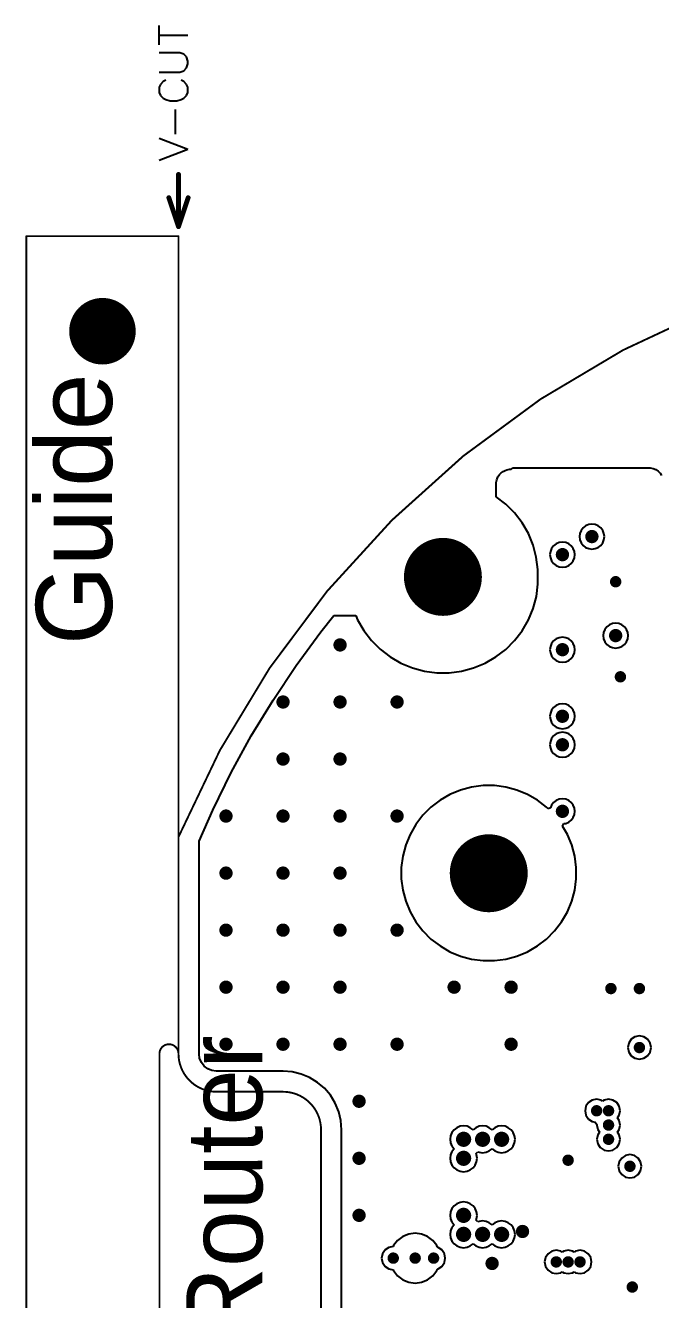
# Model space of a CAD drawing. Header units: millimetres. Extents: x 194 to 375, y 175 to 317.
# Drawn here: x 198.4 to 231.9, y 249.6 to 316.6 of the extents above; entities that cross this region are included whole.
import ezdxf

# ---------------------------------------------------------------- set-up
doc = ezdxf.new("R2010")
doc.units = ezdxf.units.MM
for name, color, linetype in [('Mechanical20', 56, 'Continuous'), ('MidLayer1', 16, 'Continuous'), ('PadHoleLayer', 156, 'Continuous'), ('ViaHoleLayer', 16, 'Continuous')]:
    doc.layers.add(name, color=color, linetype=linetype)

# ---------------------------------------------------------------- blocks, each defined once
blk = doc.blocks.new('SMTSOB_M3_2_BOT_B_161')
at = {"layer": 'MidLayer1', "const_width": 2.05}
blk.add_lwpolyline([(-1.025, 0.008, 1), (1.025, 0.008, 1)], format="xyb", close=True, dxfattribs=at)
at = {"layer": 'PadHoleLayer', "const_width": 2.05}
blk.add_lwpolyline([(-1.025, 0.008, 1), (1.025, 0.008, 1)], format="xyb", close=True, dxfattribs=at)
blk = doc.blocks.new('NTH4_1_174')
at = {"layer": 'MidLayer1', "const_width": 2.05}
blk.add_lwpolyline([(-1.025, -0.008, 1), (1.025, -0.008, 1)], format="xyb", close=True, dxfattribs=at)
at = {"layer": 'PadHoleLayer', "const_width": 2.05}
blk.add_lwpolyline([(-1.025, -0.008, 1), (1.025, -0.008, 1)], format="xyb", close=True, dxfattribs=at)

msp = doc.modelspace()

# ---------------------------------------------------------------- linework, layer by layer
at = {"layer": 'Mechanical20'}
for p, q in [((205.476, 315.566), (205.476, 316.581)), ((205.476, 316.074), (207, 316.074)), ((206.565, 315.145), (205.476, 315.145)), ((206.782, 315.072), (206.565, 315.145)), ((206.927, 314.927), (206.782, 315.072)), ((206.782, 314.202), (206.927, 314.347)), ((207, 314.71), (206.927, 314.927)), ((206.927, 314.347), (207, 314.564)), ((207, 314.564), (207, 314.71)), ((205.476, 314.129), (206.565, 314.129)), ((205.694, 313.628), (205.549, 313.483)), ((205.839, 313.701), (205.694, 313.628)), ((206.565, 314.129), (206.782, 314.202)), ((206.782, 313.628), (206.637, 313.701)), ((206.927, 313.483), (206.782, 313.628)), ((205.549, 313.483), (205.476, 313.338)), ((205.476, 313.338), (205.476, 313.048)), ((205.476, 313.048), (205.549, 312.903)), ((207, 313.338), (206.927, 313.483)), ((206.927, 312.903), (207, 313.048)), ((207, 313.048), (207, 313.338)), ((205.549, 312.903), (205.694, 312.758)), ((205.694, 312.758), (205.839, 312.685)), ((205.839, 312.685), (206.057, 312.613)), ((206.057, 312.613), (206.42, 312.613)), ((206.42, 312.613), (206.637, 312.685)), ((206.637, 312.685), (206.782, 312.758)), ((206.782, 312.758), (206.927, 312.903)), ((206.347, 310.857), (206.347, 312.163)), ((205.476, 310.661), (207, 310.08)), ((205.476, 309.5), (207, 310.08))]:
    msp.add_line(p, q, dxfattribs=at)
for points, const_width in [([(206.5, 307.75), (206.5, 308.75)], 0.254), ([(205.992, 307.524), (206.5, 306)], 0.254), ([(206.5, 306), (206.5, 307.75)], 0.254), ([(206.5, 306), (207.008, 307.524)], 0.254), ([(198.5, 305.5), (206.5, 305.5)], 0.1), ([(198.5, 206.5), (198.5, 305.5)], 0.1), ([(206.5, 263.25), (206.5, 305.5)], 0.1), ([(206.5, 262.5), (206.5, 273.9)], 0.1), ([(205.5, 243.75), (205.5, 262.5)], 0.1), ([(208.5, 260.5), (212, 260.5)], 0.1), ([(214, 247.5), (214, 258.5)], 0.1)]:
    msp.add_lwpolyline(points, dxfattribs=dict(at, const_width=const_width))
for points, const_width in [([(206.437, 308.75, 1), (206.564, 308.75, 1)], 0.127), ([(205.929, 307.524, 1), (206.056, 307.524, 1)], 0.127), ([(206.437, 307.75, 1), (206.564, 307.75, 1)], 0.127), ([(206.437, 307.75, 1), (206.564, 307.75, 1)], 0.127), ([(206.945, 307.524, 1), (207.072, 307.524, 1)], 0.127), ([(206.437, 306, 1), (206.564, 306, 1)], 0.127), ([(206.437, 306, 1), (206.564, 306, 1)], 0.127), ([(206.437, 306, 1), (206.564, 306, 1)], 0.127), ([(198.475, 305.5, 1), (198.525, 305.5, 1)], 0.05), ([(198.475, 305.5, 1), (198.525, 305.5, 1)], 0.05), ([(206.475, 305.5, 1), (206.525, 305.5, 1)], 0.05), ([(206.475, 305.5, 1), (206.525, 305.5, 1)], 0.05), ([(206.475, 273.9, 1), (206.525, 273.9, 1)], 0.05), ([(206.475, 273.9, 1), (206.525, 273.9, 1)], 0.05), ([(205.975, 263, 1), (206.025, 263, 1)], 0.05), ([(205.975, 263, 1), (206.025, 263, 1)], 0.05), ([(206.475, 263.25, 1), (206.525, 263.25, 1)], 0.05), ([(205.475, 262.5, 1), (205.525, 262.5, 1)], 0.05), ([(205.475, 262.5, 1), (205.525, 262.5, 1)], 0.05), ([(206.475, 262.5, 1), (206.525, 262.5, 1)], 0.05), ([(206.475, 262.5, 1), (206.525, 262.5, 1)], 0.05), ([(206.475, 262.5, 1), (206.525, 262.5, 1)], 0.05), ([(208.475, 260.5, 1), (208.525, 260.5, 1)], 0.05), ([(208.475, 260.5, 1), (208.525, 260.5, 1)], 0.05), ([(211.975, 260.5, 1), (212.025, 260.5, 1)], 0.05), ([(211.975, 260.5, 1), (212.025, 260.5, 1)], 0.05), ([(213.975, 258.5, 1), (214.025, 258.5, 1)], 0.05), ([(213.975, 258.5, 1), (214.025, 258.5, 1)], 0.05)]:
    msp.add_lwpolyline(points, format="xyb", close=True, dxfattribs=dict(at, const_width=const_width))
at = {"layer": 'Mechanical20', "const_width": 0.1}
for points in [[(206.5, 273.9, -0.633005), (299.5, 278.125)], [(205.5, 262.5, -0.414214), (206, 263)], [(206, 263, -0.414214), (206.5, 262.5)], [(208.5, 260.5, -0.414214), (206.5, 262.5)], [(212, 260.5, -0.414214), (214, 258.5)]]:
    msp.add_lwpolyline(points, format="xyb", dxfattribs=at)
at = {"layer": 'MidLayer1'}
for p, q in [((223.247, 292.691), (223.306, 292.834)), ((223.306, 292.834), (223.391, 292.962)), ((223.391, 292.962), (223.483, 293.054)), ((223.483, 293.054), (223.578, 293.123)), ((223.578, 293.123), (223.683, 293.18)), ((223.578, 293.123), (223.578, 293.123)), ((223.683, 293.18), (223.771, 293.216)), ((223.771, 293.216), (223.923, 293.246)), ((223.923, 293.246), (224, 293.25)), ((224, 293.25), (224.103, 293.309)), ((224, 293.25), (224, 293.25)), ((224.103, 293.309), (231.25, 293.309)), ((231.25, 293.309), (231.324, 293.309)), ((231.324, 293.309), (231.469, 293.28)), ((231.469, 293.28), (231.605, 293.224)), ((231.605, 293.224), (231.728, 293.142)), ((231.728, 293.142), (231.833, 293.037)), ((231.833, 293.037), (231.915, 292.915)), ((223.213, 292.463), (223.217, 292.54)), ((223.213, 291.791), (223.213, 292.463)), ((223.217, 292.54), (223.247, 292.691)), ((223.715, 291.405), (223.213, 291.791)), ((224.179, 290.941), (223.715, 291.405)), ((224.578, 290.421), (224.179, 290.941)), ((224.906, 289.854), (224.578, 290.421)), ((227.786, 290.164), (227.682, 290.028)), ((227.922, 290.268), (227.786, 290.164)), ((228.08, 290.333), (227.922, 290.268)), ((228.25, 290.356), (228.08, 290.333)), ((228.42, 290.333), (228.25, 290.356)), ((228.578, 290.268), (228.42, 290.333)), ((228.714, 290.164), (228.578, 290.268)), ((228.818, 290.028), (228.714, 290.164)), ((225.157, 289.248), (224.906, 289.854)), ((227.617, 289.87), (227.594, 289.7)), ((227.594, 289.7), (227.617, 289.53)), ((227.682, 290.028), (227.617, 289.87)), ((227.617, 289.53), (227.682, 289.372)), ((228.883, 289.87), (228.818, 290.028)), ((228.818, 289.372), (228.883, 289.53)), ((228.906, 289.7), (228.883, 289.87)), ((228.883, 289.53), (228.906, 289.7)), ((225.326, 288.615), (225.157, 289.248)), ((226.067, 288.92), (226.044, 288.75)), ((226.132, 289.078), (226.067, 288.92)), ((226.236, 289.214), (226.132, 289.078)), ((226.372, 289.318), (226.236, 289.214)), ((226.53, 289.383), (226.372, 289.318)), ((226.7, 289.406), (226.53, 289.383)), ((226.87, 289.383), (226.7, 289.406)), ((227.028, 289.318), (226.87, 289.383)), ((227.164, 289.214), (227.028, 289.318)), ((227.268, 289.078), (227.164, 289.214)), ((227.333, 288.92), (227.268, 289.078)), ((227.356, 288.75), (227.333, 288.92)), ((227.682, 289.372), (227.786, 289.236)), ((227.786, 289.236), (227.922, 289.132)), ((227.922, 289.132), (228.08, 289.067)), ((228.08, 289.067), (228.25, 289.044)), ((228.25, 289.044), (228.42, 289.067)), ((228.42, 289.067), (228.578, 289.132)), ((228.578, 289.132), (228.714, 289.236)), ((228.714, 289.236), (228.818, 289.372)), ((225.412, 287.965), (225.326, 288.615)), ((226.044, 288.75), (226.067, 288.58)), ((226.067, 288.58), (226.132, 288.422)), ((226.132, 288.422), (226.236, 288.286)), ((226.236, 288.286), (226.372, 288.182)), ((226.372, 288.182), (226.53, 288.117)), ((226.87, 288.117), (227.028, 288.182)), ((227.028, 288.182), (227.164, 288.286)), ((227.164, 288.286), (227.268, 288.422)), ((227.268, 288.422), (227.333, 288.58)), ((227.333, 288.58), (227.356, 288.75)), ((225.412, 287.203), (225.412, 287.965)), ((226.53, 288.117), (226.7, 288.094)), ((226.7, 288.094), (226.87, 288.117)), ((225.327, 286.554), (225.412, 287.203)), ((225.157, 285.922), (225.327, 286.554)), ((213.996, 284.696), (214.68, 285.549)), ((214.68, 285.549), (215.827, 285.549)), ((215.827, 285.549), (215.919, 285.326)), ((224.907, 285.317), (225.157, 285.922)), ((215.919, 285.326), (216.247, 284.758)), ((224.58, 284.751), (224.907, 285.317)), ((228.932, 284.819), (228.867, 284.661)), ((229.036, 284.955), (228.932, 284.819)), ((229.172, 285.059), (229.036, 284.955)), ((229.33, 285.124), (229.172, 285.059)), ((229.5, 285.147), (229.33, 285.124)), ((229.67, 285.124), (229.5, 285.147)), ((229.828, 285.059), (229.67, 285.124)), ((229.964, 284.955), (229.828, 285.059)), ((230.068, 284.819), (229.964, 284.955)), ((230.133, 284.661), (230.068, 284.819)), ((212.695, 282.922), (213.996, 284.696)), ((216.247, 284.758), (216.647, 284.237)), ((216.647, 284.237), (217.111, 283.773)), ((223.719, 283.769), (224.181, 284.231)), ((224.181, 284.231), (224.58, 284.751)), ((226.236, 284.214), (226.132, 284.078)), ((226.372, 284.318), (226.236, 284.214)), ((226.53, 284.383), (226.372, 284.318)), ((226.7, 284.406), (226.53, 284.383)), ((226.87, 284.383), (226.7, 284.406)), ((227.028, 284.318), (226.87, 284.383)), ((227.164, 284.214), (227.028, 284.318)), ((227.268, 284.078), (227.164, 284.214)), ((228.867, 284.661), (228.844, 284.491)), ((228.844, 284.491), (228.867, 284.321)), ((228.867, 284.321), (228.932, 284.163)), ((228.932, 284.163), (229.036, 284.027)), ((229.964, 284.027), (230.068, 284.163)), ((230.068, 284.163), (230.133, 284.321)), ((230.156, 284.491), (230.133, 284.661)), ((230.133, 284.321), (230.156, 284.491)), ((217.111, 283.773), (217.632, 283.373)), ((223.199, 283.37), (223.719, 283.769)), ((226.067, 283.92), (226.044, 283.75)), ((226.044, 283.75), (226.067, 283.58)), ((226.132, 284.078), (226.067, 283.92)), ((226.067, 283.58), (226.132, 283.422)), ((227.333, 283.92), (227.268, 284.078)), ((227.268, 283.422), (227.333, 283.58)), ((227.356, 283.75), (227.333, 283.92)), ((227.333, 283.58), (227.356, 283.75)), ((229.036, 284.027), (229.172, 283.923)), ((229.172, 283.923), (229.33, 283.858)), ((229.33, 283.858), (229.5, 283.835)), ((229.5, 283.835), (229.67, 283.858)), ((229.67, 283.858), (229.828, 283.923)), ((229.828, 283.923), (229.964, 284.027)), ((211.473, 281.093), (212.695, 282.922)), ((217.632, 283.373), (218.2, 283.045)), ((218.2, 283.045), (218.807, 282.794)), ((218.807, 282.794), (219.441, 282.624)), ((221.396, 282.623), (222.028, 282.793)), ((222.028, 282.793), (222.633, 283.043)), ((222.633, 283.043), (223.199, 283.37)), ((226.132, 283.422), (226.236, 283.286)), ((226.236, 283.286), (226.372, 283.182)), ((226.372, 283.182), (226.53, 283.117)), ((226.53, 283.117), (226.7, 283.094)), ((226.7, 283.094), (226.87, 283.117)), ((226.87, 283.117), (227.028, 283.182)), ((227.028, 283.182), (227.164, 283.286)), ((227.164, 283.286), (227.268, 283.422)), ((219.441, 282.624), (220.092, 282.538)), ((220.092, 282.538), (220.747, 282.538)), ((220.747, 282.538), (221.396, 282.623)), ((210.331, 279.212), (211.473, 281.093)), ((226.372, 280.818), (226.236, 280.714)), ((226.53, 280.883), (226.372, 280.818)), ((226.7, 280.906), (226.53, 280.883)), ((226.87, 280.883), (226.7, 280.906)), ((227.028, 280.818), (226.87, 280.883)), ((227.164, 280.714), (227.028, 280.818)), ((226.067, 280.42), (226.044, 280.25)), ((226.044, 280.25), (226.067, 280.08)), ((226.132, 280.578), (226.067, 280.42)), ((226.236, 280.714), (226.132, 280.578)), ((227.268, 280.578), (227.164, 280.714)), ((227.333, 280.42), (227.268, 280.578)), ((227.356, 280.25), (227.333, 280.42)), ((227.333, 280.08), (227.356, 280.25)), ((226.067, 280.08), (226.132, 279.922)), ((226.132, 279.922), (226.236, 279.786)), ((226.236, 279.786), (226.372, 279.682)), ((226.372, 279.682), (226.53, 279.617)), ((226.53, 279.617), (226.7, 279.594)), ((226.7, 279.594), (226.87, 279.617)), ((226.87, 279.617), (227.028, 279.682)), ((227.028, 279.682), (227.164, 279.786)), ((227.164, 279.786), (227.268, 279.922)), ((227.268, 279.922), (227.333, 280.08)), ((209.273, 277.284), (210.331, 279.212)), ((226.067, 278.92), (226.044, 278.75)), ((226.132, 279.078), (226.067, 278.92)), ((226.236, 279.214), (226.132, 279.078)), ((226.372, 279.318), (226.236, 279.214)), ((226.53, 279.383), (226.372, 279.318)), ((226.7, 279.406), (226.53, 279.383)), ((226.87, 279.383), (226.7, 279.406)), ((227.028, 279.318), (226.87, 279.383)), ((227.164, 279.214), (227.028, 279.318)), ((227.268, 279.078), (227.164, 279.214)), ((227.333, 278.92), (227.268, 279.078)), ((227.356, 278.75), (227.333, 278.92)), ((226.044, 278.75), (226.067, 278.58)), ((226.067, 278.58), (226.132, 278.422)), ((226.132, 278.422), (226.236, 278.286)), ((226.236, 278.286), (226.372, 278.182)), ((226.372, 278.182), (226.53, 278.117)), ((226.53, 278.117), (226.7, 278.094)), ((226.7, 278.094), (226.87, 278.117)), ((226.87, 278.117), (227.028, 278.182)), ((227.028, 278.182), (227.164, 278.286)), ((227.164, 278.286), (227.268, 278.422)), ((227.268, 278.422), (227.333, 278.58)), ((227.333, 278.58), (227.356, 278.75)), ((208.3, 275.31), (209.273, 277.284)), ((220.784, 276.134), (220.262, 275.833)), ((221.341, 276.365), (220.784, 276.134)), ((221.924, 276.521), (221.341, 276.365)), ((222.522, 276.6), (221.924, 276.521)), ((223.125, 276.6), (222.522, 276.6)), ((223.722, 276.521), (223.125, 276.6)), ((224.305, 276.365), (223.722, 276.521)), ((224.862, 276.134), (224.305, 276.365)), ((225.384, 275.833), (224.862, 276.134)), ((219.784, 275.466), (219.357, 275.039)), ((220.262, 275.833), (219.784, 275.466)), ((225.863, 275.466), (225.384, 275.833)), ((225.949, 275.38), (225.863, 275.466)), ((226.073, 275.435), (225.956, 275.382)), ((226.132, 275.578), (226.073, 275.435)), ((226.236, 275.714), (226.132, 275.578)), ((226.372, 275.818), (226.236, 275.714)), ((226.53, 275.883), (226.372, 275.818)), ((226.7, 275.906), (226.53, 275.883)), ((226.87, 275.883), (226.7, 275.906)), ((227.028, 275.818), (226.87, 275.883)), ((227.164, 275.714), (227.028, 275.818)), ((227.268, 275.578), (227.164, 275.714)), ((227.333, 275.42), (227.268, 275.578)), ((227.356, 275.25), (227.333, 275.42)), ((207.584, 273.683), (208.3, 275.31)), ((219.357, 275.039), (218.99, 274.561)), ((225.956, 275.382), (225.949, 275.38)), ((227.028, 274.682), (227.164, 274.786)), ((227.164, 274.786), (227.268, 274.922)), ((227.268, 274.922), (227.333, 275.08)), ((227.333, 275.08), (227.356, 275.25)), ((218.99, 274.561), (218.689, 274.039)), ((226.708, 274.471), (226.778, 274.605)), ((226.958, 274.039), (226.708, 274.471)), ((226.778, 274.605), (226.87, 274.617)), ((226.87, 274.617), (227.028, 274.682)), ((207.584, 262.5), (207.584, 273.683)), ((218.458, 273.482), (218.302, 272.899)), ((218.689, 274.039), (218.458, 273.482)), ((227.188, 273.482), (226.958, 274.039)), ((227.344, 272.899), (227.188, 273.482)), ((218.302, 272.899), (218.223, 272.301)), ((227.423, 272.301), (227.344, 272.899)), ((218.223, 272.301), (218.223, 271.698)), ((227.423, 271.698), (227.423, 272.301)), ((218.223, 271.698), (218.302, 271.101)), ((227.344, 271.101), (227.423, 271.698)), ((218.302, 271.101), (218.458, 270.518)), ((227.188, 270.518), (227.344, 271.101)), ((218.458, 270.518), (218.689, 269.961)), ((226.958, 269.961), (227.188, 270.518)), ((218.689, 269.961), (218.99, 269.439)), ((218.99, 269.439), (219.357, 268.96)), ((226.289, 268.96), (226.656, 269.439)), ((226.656, 269.439), (226.958, 269.961)), ((219.357, 268.96), (219.784, 268.534)), ((225.863, 268.534), (226.289, 268.96)), ((219.784, 268.534), (220.262, 268.167)), ((220.262, 268.167), (220.784, 267.866)), ((224.862, 267.866), (225.384, 268.167)), ((225.384, 268.167), (225.863, 268.534)), ((220.784, 267.866), (221.341, 267.635)), ((221.341, 267.635), (221.924, 267.479)), ((221.924, 267.479), (222.522, 267.4)), ((222.522, 267.4), (223.125, 267.4)), ((223.125, 267.4), (223.722, 267.479)), ((223.722, 267.479), (224.305, 267.635)), ((224.305, 267.635), (224.862, 267.866)), ((230.516, 263.39), (230.317, 263.258)), ((230.75, 263.437), (230.516, 263.39)), ((230.984, 263.39), (230.75, 263.437)), ((231.183, 263.258), (230.984, 263.39)), ((230.185, 263.059), (230.138, 262.825)), ((230.138, 262.825), (230.185, 262.591)), ((230.317, 263.258), (230.185, 263.059)), ((231.315, 263.059), (231.183, 263.258)), ((231.362, 262.825), (231.315, 263.059)), ((231.315, 262.591), (231.362, 262.825)), ((207.582, 262.483), (207.584, 262.5)), ((207.611, 262.262), (207.582, 262.483)), ((207.703, 262.04), (207.611, 262.262)), ((207.849, 261.849), (207.703, 262.04)), ((230.185, 262.591), (230.317, 262.393)), ((230.317, 262.393), (230.516, 262.26)), ((230.516, 262.26), (230.75, 262.213)), ((230.75, 262.213), (230.984, 262.26)), ((230.984, 262.26), (231.183, 262.393)), ((231.183, 262.393), (231.315, 262.591)), ((208.04, 261.703), (207.849, 261.849)), ((208.262, 261.611), (208.04, 261.703)), ((208.483, 261.582), (208.262, 261.611)), ((208.5, 261.584), (208.483, 261.582)), ((212, 261.584), (208.5, 261.584)), ((212.483, 261.547), (212, 261.585)), ((212, 261.585), (212, 261.584)), ((212, 261.584), (212, 261.584)), ((212.953, 261.434), (212.483, 261.547)), ((213.4, 261.248), (212.953, 261.434)), ((213.813, 260.995), (213.4, 261.248)), ((214.181, 260.681), (213.813, 260.995)), ((214.495, 260.313), (214.181, 260.681)), ((214.748, 259.9), (214.495, 260.313)), ((228.266, 260.065), (228.067, 259.933)), ((228.5, 260.112), (228.266, 260.065)), ((228.734, 260.065), (228.5, 260.112)), ((228.813, 260.013), (228.734, 260.065)), ((228.891, 260.065), (228.813, 260.013)), ((229.125, 260.112), (228.891, 260.065)), ((229.359, 260.065), (229.125, 260.112)), ((229.558, 259.933), (229.359, 260.065)), ((214.934, 259.453), (214.748, 259.9)), ((215.047, 258.983), (214.934, 259.453)), ((227.935, 259.734), (227.888, 259.5)), ((227.888, 259.5), (227.935, 259.266)), ((228.067, 259.933), (227.935, 259.734)), ((229.69, 259.734), (229.558, 259.933)), ((229.737, 259.5), (229.69, 259.734)), ((229.69, 259.266), (229.737, 259.5)), ((215.085, 258.5), (215.047, 258.983)), ((221.317, 258.682), (221.147, 258.611)), ((221.5, 258.706), (221.317, 258.682)), ((221.683, 258.682), (221.5, 258.706)), ((221.853, 258.611), (221.683, 258.682)), ((222.317, 258.682), (222.147, 258.611)), ((222.5, 258.706), (222.317, 258.682)), ((222.683, 258.682), (222.5, 258.706)), ((222.853, 258.611), (222.683, 258.682)), ((223.317, 258.682), (223.147, 258.611)), ((223.5, 258.706), (223.317, 258.682)), ((223.683, 258.682), (223.5, 258.706)), ((223.853, 258.611), (223.683, 258.682)), ((227.935, 259.266), (228.067, 259.067)), ((228.067, 259.067), (228.266, 258.935)), ((228.266, 258.935), (228.415, 258.905)), ((228.415, 258.905), (228.518, 258.772)), ((228.518, 258.772), (228.513, 258.75)), ((228.513, 258.75), (228.56, 258.516)), ((229.596, 259.125), (229.69, 259.266)), ((229.69, 258.984), (229.596, 259.125)), ((229.737, 258.75), (229.69, 258.984)), ((229.69, 258.516), (229.737, 258.75)), ((215.084, 247.501), (215.084, 258.5)), ((215.084, 258.5), (215.085, 258.5)), ((220.818, 258.183), (220.794, 258)), ((220.794, 258), (220.818, 257.817)), ((220.889, 258.353), (220.818, 258.183)), ((221.001, 258.499), (220.889, 258.353)), ((221.147, 258.611), (221.001, 258.499)), ((221.999, 258.499), (221.853, 258.611)), ((222.001, 258.499), (221.999, 258.499)), ((222.147, 258.611), (222.001, 258.499)), ((222.999, 258.499), (222.853, 258.611)), ((223.001, 258.499), (222.999, 258.499)), ((223.147, 258.611), (223.001, 258.499)), ((223.999, 258.499), (223.853, 258.611)), ((224.111, 258.353), (223.999, 258.499)), ((224.182, 258.183), (224.111, 258.353)), ((224.206, 258), (224.182, 258.183)), ((224.182, 257.817), (224.206, 258)), ((228.56, 258.234), (228.513, 258)), ((228.513, 258), (228.56, 257.766)), ((228.56, 258.516), (228.654, 258.375)), ((228.654, 258.375), (228.56, 258.234)), ((229.596, 258.375), (229.69, 258.516)), ((229.69, 258.234), (229.596, 258.375)), ((229.737, 258), (229.69, 258.234)), ((229.69, 257.766), (229.737, 258)), ((220.818, 257.817), (220.889, 257.647)), ((220.889, 257.353), (220.818, 257.183)), ((220.889, 257.647), (220.924, 257.601)), ((220.924, 257.399), (220.889, 257.353)), ((220.924, 257.601), (221, 257.5)), ((221, 257.5), (220.924, 257.399)), ((222.155, 257.248), (222.252, 257.345)), ((222.252, 257.345), (222.317, 257.318)), ((222.317, 257.318), (222.5, 257.294)), ((222.5, 257.294), (222.683, 257.318)), ((222.683, 257.318), (222.853, 257.389)), ((222.853, 257.389), (222.999, 257.501)), ((222.999, 257.501), (223.001, 257.501)), ((223.001, 257.501), (223.147, 257.389)), ((223.147, 257.389), (223.317, 257.318)), ((223.317, 257.318), (223.5, 257.294)), ((223.5, 257.294), (223.683, 257.318)), ((223.683, 257.318), (223.853, 257.389)), ((223.853, 257.389), (223.999, 257.501)), ((223.999, 257.501), (224.111, 257.647)), ((224.111, 257.647), (224.182, 257.817)), ((228.56, 257.766), (228.692, 257.567)), ((228.692, 257.567), (228.891, 257.435)), ((228.891, 257.435), (229.125, 257.388)), ((229.125, 257.388), (229.359, 257.435)), ((229.359, 257.435), (229.558, 257.567)), ((229.558, 257.567), (229.69, 257.766)), ((220.818, 257.183), (220.794, 257)), ((220.794, 257), (220.818, 256.817)), ((220.818, 256.817), (220.889, 256.647)), ((220.889, 256.647), (221.001, 256.501)), ((221.999, 256.501), (222.111, 256.647)), ((222.111, 256.647), (222.182, 256.817)), ((222.182, 257.183), (222.155, 257.248)), ((222.206, 257), (222.182, 257.183)), ((222.182, 256.817), (222.206, 257)), ((229.685, 256.814), (229.638, 256.58)), ((229.817, 257.013), (229.685, 256.814)), ((230.016, 257.145), (229.817, 257.013)), ((230.25, 257.192), (230.016, 257.145)), ((230.484, 257.145), (230.25, 257.192)), ((230.683, 257.013), (230.484, 257.145)), ((230.815, 256.814), (230.683, 257.013)), ((230.862, 256.58), (230.815, 256.814)), ((221.001, 256.501), (221.147, 256.389)), ((221.147, 256.389), (221.317, 256.318)), ((221.317, 256.318), (221.5, 256.294)), ((221.5, 256.294), (221.683, 256.318)), ((221.683, 256.318), (221.853, 256.389)), ((221.853, 256.389), (221.999, 256.501)), ((229.638, 256.58), (229.685, 256.346)), ((229.685, 256.346), (229.817, 256.147)), ((229.817, 256.147), (230.016, 256.015)), ((230.016, 256.015), (230.25, 255.968)), ((230.25, 255.968), (230.484, 256.015)), ((230.484, 256.015), (230.683, 256.147)), ((230.683, 256.147), (230.815, 256.346)), ((230.815, 256.346), (230.862, 256.58)), ((221.317, 254.682), (221.147, 254.611)), ((221.5, 254.706), (221.317, 254.682)), ((221.683, 254.682), (221.5, 254.706)), ((221.853, 254.611), (221.683, 254.682)), ((220.818, 254.183), (220.794, 254)), ((220.794, 254), (220.818, 253.817)), ((220.889, 254.353), (220.818, 254.183)), ((221.001, 254.499), (220.889, 254.353)), ((221.147, 254.611), (221.001, 254.499)), ((221.999, 254.499), (221.853, 254.611)), ((222.111, 254.353), (221.999, 254.499)), ((222.182, 254.183), (222.111, 254.353)), ((222.206, 254), (222.182, 254.183)), ((222.182, 253.817), (222.206, 254)), ((220.818, 253.817), (220.889, 253.647)), ((220.889, 253.353), (220.818, 253.183)), ((220.889, 253.647), (220.924, 253.601)), ((220.924, 253.399), (220.889, 253.353)), ((220.924, 253.601), (221, 253.5)), ((221, 253.5), (220.924, 253.399)), ((222.155, 253.752), (222.182, 253.817)), ((222.252, 253.655), (222.155, 253.752)), ((222.317, 253.682), (222.252, 253.655)), ((222.5, 253.706), (222.317, 253.682)), ((222.683, 253.682), (222.5, 253.706)), ((222.853, 253.611), (222.683, 253.682)), ((222.999, 253.499), (222.853, 253.611)), ((223.001, 253.499), (222.999, 253.499)), ((223.147, 253.611), (223.001, 253.499)), ((223.317, 253.682), (223.147, 253.611)), ((223.5, 253.706), (223.317, 253.682)), ((223.683, 253.682), (223.5, 253.706)), ((223.853, 253.611), (223.683, 253.682)), ((223.999, 253.499), (223.853, 253.611)), ((224.111, 253.353), (223.999, 253.499)), ((224.182, 253.183), (224.111, 253.353)), ((218.025, 252.677), (217.817, 252.406)), ((218.297, 252.886), (218.025, 252.677)), ((218.613, 253.017), (218.297, 252.886)), ((218.952, 253.061), (218.613, 253.017)), ((219.292, 253.017), (218.952, 253.061)), ((219.608, 252.886), (219.292, 253.017)), ((219.879, 252.677), (219.608, 252.886)), ((220.088, 252.406), (219.879, 252.677)), ((220.818, 253.183), (220.794, 253)), ((220.794, 253), (220.818, 252.817)), ((220.818, 252.817), (220.889, 252.647)), ((220.889, 252.647), (221.001, 252.501)), ((223.999, 252.501), (224.111, 252.647)), ((224.111, 252.647), (224.182, 252.817)), ((224.206, 253), (224.182, 253.183)), ((224.182, 252.817), (224.206, 253)), ((217.235, 251.984), (217.188, 251.75)), ((217.367, 252.183), (217.235, 251.984)), ((217.566, 252.315), (217.367, 252.183)), ((217.798, 252.361), (217.566, 252.315)), ((217.817, 252.406), (217.798, 252.361)), ((220.122, 252.322), (220.088, 252.406)), ((220.156, 252.315), (220.122, 252.322)), ((220.355, 252.183), (220.156, 252.315)), ((220.487, 251.984), (220.355, 252.183)), ((220.534, 251.75), (220.487, 251.984)), ((221.001, 252.501), (221.147, 252.389)), ((221.147, 252.389), (221.317, 252.318)), ((221.317, 252.318), (221.5, 252.294)), ((221.5, 252.294), (221.683, 252.318)), ((221.683, 252.318), (221.853, 252.389)), ((221.853, 252.389), (221.999, 252.501)), ((221.999, 252.501), (222.001, 252.501)), ((222.001, 252.501), (222.147, 252.389)), ((222.147, 252.389), (222.317, 252.318)), ((222.317, 252.318), (222.5, 252.294)), ((222.5, 252.294), (222.683, 252.318)), ((222.683, 252.318), (222.853, 252.389)), ((222.853, 252.389), (222.999, 252.501)), ((222.999, 252.501), (223.001, 252.501)), ((223.001, 252.501), (223.147, 252.389)), ((223.147, 252.389), (223.317, 252.318)), ((223.317, 252.318), (223.5, 252.294)), ((223.5, 252.294), (223.683, 252.318)), ((223.683, 252.318), (223.853, 252.389)), ((223.853, 252.389), (223.999, 252.501)), ((225.942, 251.983), (225.81, 251.784)), ((226.141, 252.115), (225.942, 251.983)), ((226.375, 252.162), (226.141, 252.115)), ((226.609, 252.115), (226.375, 252.162)), ((226.688, 252.063), (226.609, 252.115)), ((226.766, 252.115), (226.688, 252.063)), ((227, 252.162), (226.766, 252.115)), ((227.234, 252.115), (227, 252.162)), ((227.312, 252.063), (227.234, 252.115)), ((227.391, 252.115), (227.312, 252.063)), ((227.625, 252.162), (227.391, 252.115)), ((227.859, 252.115), (227.625, 252.162)), ((228.058, 251.983), (227.859, 252.115)), ((228.19, 251.784), (228.058, 251.983)), ((217.188, 251.75), (217.235, 251.516)), ((217.235, 251.516), (217.367, 251.317)), ((217.367, 251.317), (217.566, 251.185)), ((220.156, 251.185), (220.355, 251.317)), ((220.355, 251.317), (220.487, 251.516)), ((220.487, 251.516), (220.534, 251.75)), ((225.81, 251.784), (225.763, 251.55)), ((225.763, 251.55), (225.81, 251.316)), ((225.81, 251.316), (225.942, 251.117)), ((228.058, 251.117), (228.19, 251.316)), ((228.237, 251.55), (228.19, 251.784)), ((228.19, 251.316), (228.237, 251.55)), ((217.566, 251.185), (217.798, 251.139)), ((217.798, 251.139), (217.817, 251.094)), ((217.817, 251.094), (218.025, 250.823)), ((218.025, 250.823), (218.297, 250.614)), ((218.297, 250.614), (218.613, 250.483)), ((219.292, 250.483), (219.608, 250.614)), ((219.608, 250.614), (219.879, 250.823)), ((219.879, 250.823), (220.088, 251.094)), ((220.088, 251.094), (220.122, 251.178)), ((220.122, 251.178), (220.156, 251.185)), ((225.942, 251.117), (226.141, 250.985)), ((226.141, 250.985), (226.375, 250.938)), ((226.375, 250.938), (226.609, 250.985)), ((226.609, 250.985), (226.688, 251.037)), ((226.688, 251.037), (226.766, 250.985)), ((226.766, 250.985), (227, 250.938)), ((227, 250.938), (227.234, 250.985)), ((227.234, 250.985), (227.312, 251.037)), ((227.312, 251.037), (227.391, 250.985)), ((227.391, 250.985), (227.625, 250.938)), ((227.625, 250.938), (227.859, 250.985)), ((227.859, 250.985), (228.058, 251.117)), ((218.613, 250.483), (218.952, 250.439)), ((218.952, 250.439), (219.292, 250.483))]:
    msp.add_line(p, q, dxfattribs=at)
for points, const_width in [([(201.625, 300.5, 1), (203.375, 300.5, 1)], 1.75), ([(228.075, 289.7, 1), (228.425, 289.7, 1)], 0.35), ([(226.525, 288.75, 1), (226.875, 288.75, 1)], 0.35), ([(229.35, 287.325, 1), (229.65, 287.325, 1)], 0.3), ([(229.325, 284.491, 1), (229.675, 284.491, 1)], 0.35), ([(214.825, 284, 1), (215.175, 284, 1)], 0.35), ([(226.525, 283.75, 1), (226.875, 283.75, 1)], 0.35), ([(229.6, 282.325, 1), (229.9, 282.325, 1)], 0.3), ([(211.825, 281, 1), (212.175, 281, 1)], 0.35), ([(214.825, 281, 1), (215.175, 281, 1)], 0.35), ([(217.825, 281, 1), (218.175, 281, 1)], 0.35), ([(226.525, 280.25, 1), (226.875, 280.25, 1)], 0.35), ([(226.525, 278.75, 1), (226.875, 278.75, 1)], 0.35), ([(211.825, 278, 1), (212.175, 278, 1)], 0.35), ([(214.825, 278, 1), (215.175, 278, 1)], 0.35), ([(226.525, 275.25, 1), (226.875, 275.25, 1)], 0.35), ([(208.825, 275, 1), (209.175, 275, 1)], 0.35), ([(211.825, 275, 1), (212.175, 275, 1)], 0.35), ([(214.825, 275, 1), (215.175, 275, 1)], 0.35), ([(217.825, 275, 1), (218.175, 275, 1)], 0.35), ([(208.825, 272, 1), (209.175, 272, 1)], 0.35), ([(211.825, 272, 1), (212.175, 272, 1)], 0.35), ([(214.825, 272, 1), (215.175, 272, 1)], 0.35), ([(208.825, 269, 1), (209.175, 269, 1)], 0.35), ([(211.825, 269, 1), (212.175, 269, 1)], 0.35), ([(214.825, 269, 1), (215.175, 269, 1)], 0.35), ([(217.825, 269, 1), (218.175, 269, 1)], 0.35), ([(208.825, 266, 1), (209.175, 266, 1)], 0.35), ([(211.825, 266, 1), (212.175, 266, 1)], 0.35), ([(214.825, 266, 1), (215.175, 266, 1)], 0.35), ([(220.825, 266, 1), (221.175, 266, 1)], 0.35), ([(223.825, 266, 1), (224.175, 266, 1)], 0.35), ([(229.1, 265.928, 1), (229.4, 265.928, 1)], 0.3), ([(230.6, 265.928, 1), (230.9, 265.928, 1)], 0.3), ([(208.825, 263, 1), (209.175, 263, 1)], 0.35), ([(211.825, 263, 1), (212.175, 263, 1)], 0.35), ([(214.825, 263, 1), (215.175, 263, 1)], 0.35), ([(217.825, 263, 1), (218.175, 263, 1)], 0.35), ([(223.825, 263, 1), (224.175, 263, 1)], 0.35), ([(230.6, 262.825, 1), (230.9, 262.825, 1)], 0.3), ([(215.825, 260, 1), (216.175, 260, 1)], 0.35), ([(228.35, 259.5, 1), (228.65, 259.5, 1)], 0.3), ([(228.975, 259.5, 1), (229.275, 259.5, 1)], 0.3), ([(228.975, 258.75, 1), (229.275, 258.75, 1)], 0.3), ([(221.3, 258, 1), (221.7, 258, 1)], 0.4), ([(222.3, 258, 1), (222.7, 258, 1)], 0.4), ([(223.3, 258, 1), (223.7, 258, 1)], 0.4), ([(228.975, 258, 1), (229.275, 258, 1)], 0.3), ([(215.825, 257, 1), (216.175, 257, 1)], 0.35), ([(221.3, 257, 1), (221.7, 257, 1)], 0.4), ([(226.85, 256.9, 1), (227.15, 256.9, 1)], 0.3), ([(230.1, 256.58, 1), (230.4, 256.58, 1)], 0.3), ([(215.825, 254, 1), (216.175, 254, 1)], 0.35), ([(221.3, 254, 1), (221.7, 254, 1)], 0.4), ([(221.3, 253, 1), (221.7, 253, 1)], 0.4), ([(222.3, 253, 1), (222.7, 253, 1)], 0.4), ([(223.3, 253, 1), (223.7, 253, 1)], 0.4), ([(224.425, 253.152, 1), (224.775, 253.152, 1)], 0.35), ([(217.65, 251.75, 1), (217.95, 251.75, 1)], 0.3), ([(218.802, 251.75, 1), (219.102, 251.75, 1)], 0.3), ([(219.772, 251.75, 1), (220.072, 251.75, 1)], 0.3), ([(222.825, 251.47, 1), (223.175, 251.47, 1)], 0.35), ([(226.225, 251.55, 1), (226.525, 251.55, 1)], 0.3), ([(226.85, 251.55, 1), (227.15, 251.55, 1)], 0.3), ([(227.475, 251.55, 1), (227.775, 251.55, 1)], 0.3), ([(230.225, 250.23, 1), (230.525, 250.23, 1)], 0.3)]:
    msp.add_lwpolyline(points, format="xyb", close=True, dxfattribs=dict(at, const_width=const_width))
at = {"layer": 'PadHoleLayer', "const_width": 1.75}
msp.add_lwpolyline([(201.625, 300.5, 1), (203.375, 300.5, 1)], format="xyb", close=True, dxfattribs=at)
at = {"layer": 'ViaHoleLayer'}
for points, const_width in [([(228.163, 289.7, 1), (228.338, 289.7, 1)], 0.175), ([(226.612, 288.75, 1), (226.787, 288.75, 1)], 0.175), ([(229.425, 287.325, 1), (229.575, 287.325, 1)], 0.15), ([(214.912, 284, 1), (215.087, 284, 1)], 0.175), ([(229.413, 284.491, 1), (229.588, 284.491, 1)], 0.175), ([(226.612, 283.75, 1), (226.787, 283.75, 1)], 0.175), ([(229.675, 282.325, 1), (229.825, 282.325, 1)], 0.15), ([(211.912, 281, 1), (212.088, 281, 1)], 0.175), ([(214.912, 281, 1), (215.087, 281, 1)], 0.175), ([(217.913, 281, 1), (218.088, 281, 1)], 0.175), ([(226.612, 280.25, 1), (226.787, 280.25, 1)], 0.175), ([(226.612, 278.75, 1), (226.787, 278.75, 1)], 0.175), ([(211.912, 278, 1), (212.088, 278, 1)], 0.175), ([(214.912, 278, 1), (215.087, 278, 1)], 0.175), ([(226.612, 275.25, 1), (226.787, 275.25, 1)], 0.175), ([(208.913, 275, 1), (209.088, 275, 1)], 0.175), ([(211.912, 275, 1), (212.088, 275, 1)], 0.175), ([(214.912, 275, 1), (215.087, 275, 1)], 0.175), ([(217.913, 275, 1), (218.088, 275, 1)], 0.175), ([(208.913, 272, 1), (209.088, 272, 1)], 0.175), ([(211.912, 272, 1), (212.088, 272, 1)], 0.175), ([(214.912, 272, 1), (215.087, 272, 1)], 0.175), ([(208.913, 269, 1), (209.088, 269, 1)], 0.175), ([(211.912, 269, 1), (212.088, 269, 1)], 0.175), ([(214.912, 269, 1), (215.087, 269, 1)], 0.175), ([(217.913, 269, 1), (218.088, 269, 1)], 0.175), ([(208.913, 266, 1), (209.088, 266, 1)], 0.175), ([(211.912, 266, 1), (212.088, 266, 1)], 0.175), ([(214.912, 266, 1), (215.087, 266, 1)], 0.175), ([(220.912, 266, 1), (221.088, 266, 1)], 0.175), ([(223.912, 266, 1), (224.087, 266, 1)], 0.175), ([(229.175, 265.928, 1), (229.325, 265.928, 1)], 0.15), ([(230.675, 265.928, 1), (230.825, 265.928, 1)], 0.15), ([(208.913, 263, 1), (209.088, 263, 1)], 0.175), ([(211.912, 263, 1), (212.088, 263, 1)], 0.175), ([(214.912, 263, 1), (215.087, 263, 1)], 0.175), ([(217.913, 263, 1), (218.088, 263, 1)], 0.175), ([(223.912, 263, 1), (224.087, 263, 1)], 0.175), ([(230.675, 262.825, 1), (230.825, 262.825, 1)], 0.15), ([(215.912, 260, 1), (216.088, 260, 1)], 0.175), ([(228.425, 259.5, 1), (228.575, 259.5, 1)], 0.15), ([(229.05, 259.5, 1), (229.2, 259.5, 1)], 0.15), ([(229.05, 258.75, 1), (229.2, 258.75, 1)], 0.15), ([(221.4, 258, 1), (221.6, 258, 1)], 0.2), ([(222.4, 258, 1), (222.6, 258, 1)], 0.2), ([(223.4, 258, 1), (223.6, 258, 1)], 0.2), ([(229.05, 258, 1), (229.2, 258, 1)], 0.15), ([(215.912, 257, 1), (216.088, 257, 1)], 0.175), ([(221.4, 257, 1), (221.6, 257, 1)], 0.2), ([(226.925, 256.9, 1), (227.075, 256.9, 1)], 0.15), ([(230.175, 256.58, 1), (230.325, 256.58, 1)], 0.15), ([(215.912, 254, 1), (216.088, 254, 1)], 0.175), ([(221.4, 254, 1), (221.6, 254, 1)], 0.2), ([(224.512, 253.152, 1), (224.687, 253.152, 1)], 0.175), ([(221.4, 253, 1), (221.6, 253, 1)], 0.2), ([(222.4, 253, 1), (222.6, 253, 1)], 0.2), ([(223.4, 253, 1), (223.6, 253, 1)], 0.2), ([(217.725, 251.75, 1), (217.875, 251.75, 1)], 0.15), ([(218.877, 251.75, 1), (219.027, 251.75, 1)], 0.15), ([(219.847, 251.75, 1), (219.997, 251.75, 1)], 0.15), ([(222.913, 251.47, 1), (223.088, 251.47, 1)], 0.175), ([(226.3, 251.55, 1), (226.45, 251.55, 1)], 0.15), ([(226.925, 251.55, 1), (227.075, 251.55, 1)], 0.15), ([(227.55, 251.55, 1), (227.7, 251.55, 1)], 0.15), ([(230.3, 250.23, 1), (230.45, 250.23, 1)], 0.15)]:
    msp.add_lwpolyline(points, format="xyb", close=True, dxfattribs=dict(at, const_width=const_width))

# ---------------------------------------------------------------- block references
msp.add_blockref('NTH4_1_174', (220.412, 287.588))
at = {"rotation": 180}
msp.add_blockref('SMTSOB_M3_2_BOT_B_161', (222.823, 272), dxfattribs=at)

# ---------------------------------------------------------------- texts
at = {"layer": 'Mechanical20'}
for s, p in [('Guide', (203, 284)), ('Router', (210.91, 247.422))]:
    msp.add_text(s, height=4, rotation=90, dxfattribs=at).set_placement(p)

doc.saveas('drawing.dxf')
